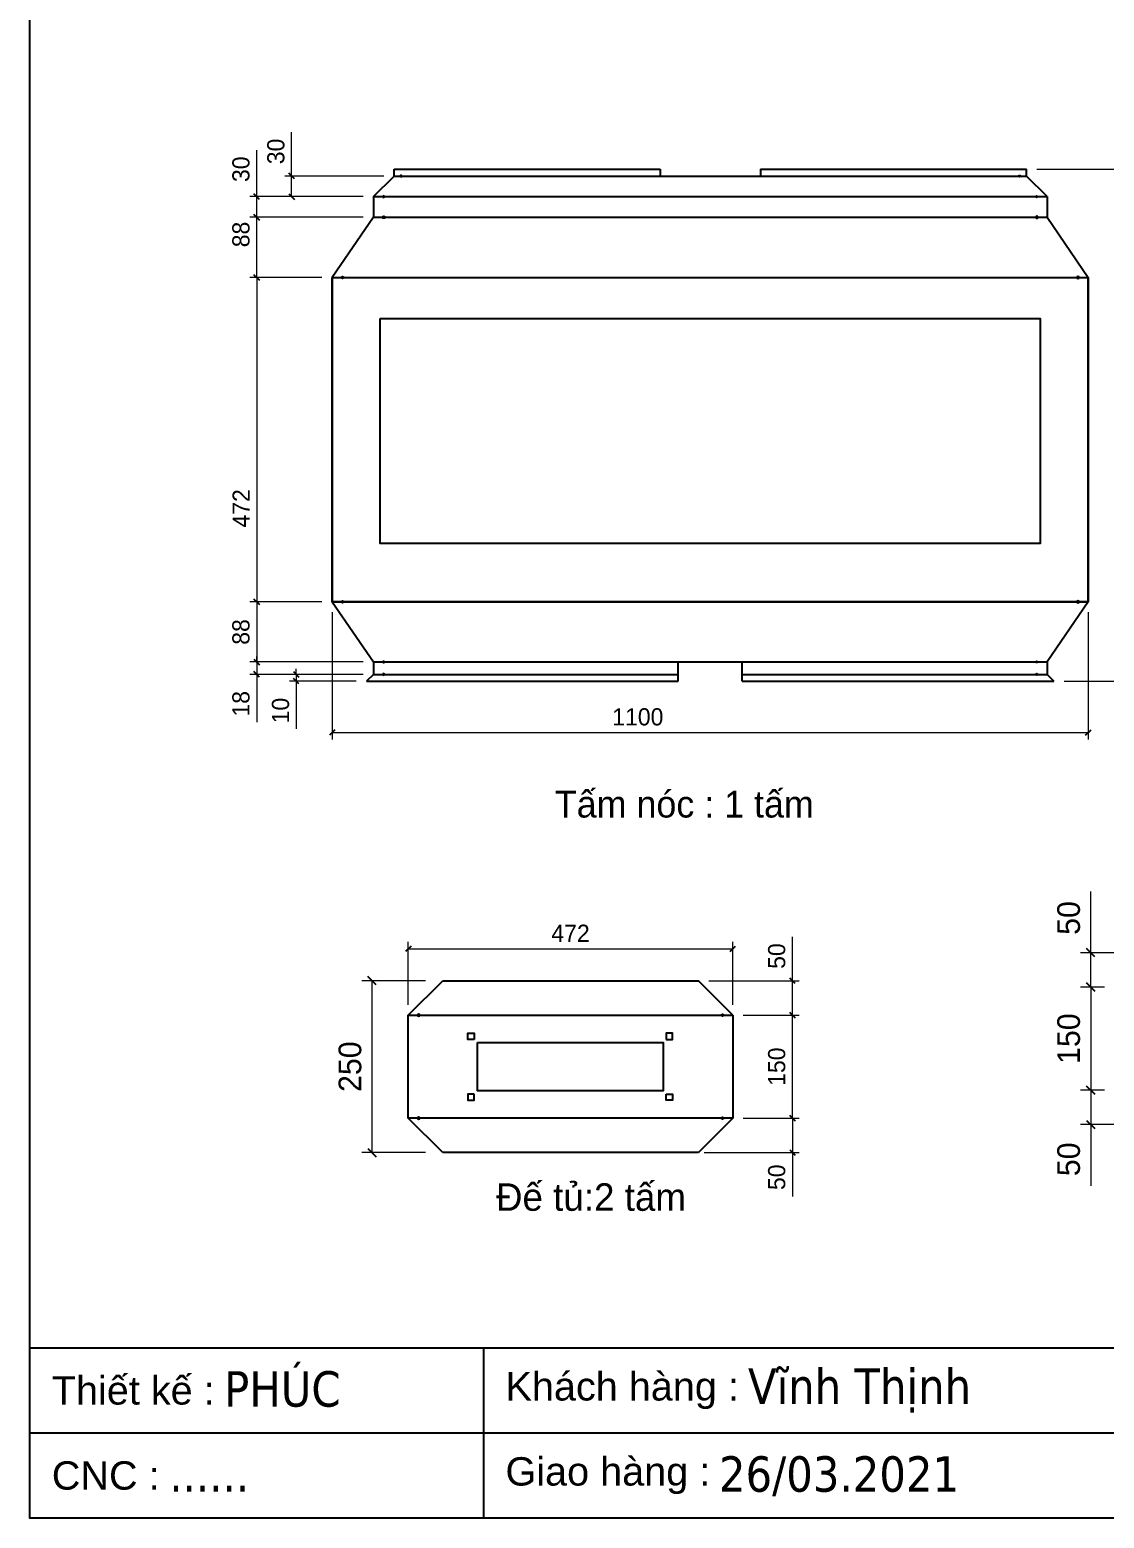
# Model space of a CAD drawing. Header units: millimetres. Extents: x 0 to 6126, y 0 to 4331.
# Drawn here: x 0 to 1563, y 0 to 2166 of the extents above; entities that cross this region are included whole.
import ezdxf
from ezdxf.enums import TextEntityAlignment as Align

# ---------------------------------------------------------------- set-up
doc = ezdxf.new("R2010")
doc.units = ezdxf.units.MM
doc.layers.add('CNC', color=7, linetype='Continuous')
doc.layers.add('DIM', color=253, linetype='Continuous')
doc.styles.add('Arial', font='arial.ttf')
doc.styles.add('Tahoma (Input Text)', font='tahoma.ttf')
doc.dimstyles.new('Dim-25', dxfattribs={"dimtxt": 25, "dimasz": 8, "dimexe": 10, "dimexo": 15, "dimgap": 10, "dimtad": 1, "dimdec": 0, "dimtxsty": 'Standard', "dimblk": 'OBLIQUE', "dimcen": 10, "dimclrd": 5, "dimclre": 5, "dimclrt": 3, "dimazin": 3, "dimtfac": 1, "dimtdec": 0, "dimtmove": 0, "dimatfit": 3, "dimldrblk": 'OBLIQUE', "dimlwd": 9, "dimlwe": 9})
doc.dimstyles.new('Dim-33', dxfattribs={"dimtxt": 33, "dimasz": 12, "dimexe": 15, "dimexo": 25, "dimgap": 15, "dimtad": 1, "dimdec": 0, "dimtxsty": 'Standard', "dimblk": 'OBLIQUE', "dimcen": 10, "dimclrd": 5, "dimclre": 5, "dimclrt": 3, "dimazin": 3, "dimtfac": 1, "dimtdec": 0, "dimtmove": 0, "dimatfit": 3, "dimldrblk": 'OPEN30', "dimlwd": 9, "dimlwe": 9})

# ---------------------------------------------------------------- blocks, each defined once
blk = doc.blocks.new('khungtenAsean2')
at = {"color": 7}
for p, q in [((2970, -1980), (0, -1980)), ((320, -1980), (320, -2100)), ((2020, -2040), (0, -2040))]:
    blk.add_line(p, q, dxfattribs=at)
blk.add_lwpolyline([(0, 0), (2970, 0), (2970, -2100), (0, -2100)], close=True, dxfattribs=at)
at = {"color": 2, "char_height": 20, "width": 917.634, "attachment_point": 4, "style": 'Arial'}
for s, insert in [('  Thiết kế :', (0, -2010)), ('  Khách hàng :', (320, -2010)), ('  Giao hàng :', (320, -2070)), ('  CNC :', (0, -2070))]:
    blk.add_mtext(s, dxfattribs=dict(at, insert=insert))
at = {"color": 1, "style": 'Tahoma (Input Text)', "flags": 8}
for tag, p in [('#03', (506.6, -2019.3)), ('#01', (137.1, -2021.3)), ('#05', (1106.6, -2021.3)), ('#07', (1834.7, -2021.3)), ('#09', (2146.7, -2021.3)), ('#02', (98.5, -2081.3)), ('#04', (486.1, -2081.3)), ('#06', (1065.3, -2081.3)), ('#08', (1817.4, -2081.3)), ('#10', (2146.7, -2081.3))]:
    blk.add_attdef(tag, p, '', height=25, dxfattribs=at)
blk.add_attdef('#11', text='', height=25, dxfattribs=at).set_placement((2915, -2067.3), align=Align.CENTER)
blk = doc.blocks.new('*D21')
at = {"color": 0, "linetype": 'ByBlock', "lineweight": -2}
for p, q in [((443.9, 1147.1), (435.9, 1139.1)), ((1535.9, 1139.1), (1543.9, 1147.1))]:
    blk.add_line(p, q, dxfattribs=at)
at = {"layer": 'Defpoints', "color": 0, "transparency": 16777216}
for p in [(439.9, 1333.3), (1539.9, 1333.3), (1539.9, 1143.1)]:
    blk.add_point(p, dxfattribs=at)
at = {"layer": 'DIM', "color": 5, "lineweight": 9, "transparency": 16777216}
for p, q in [((439.9, 1318.3), (439.9, 1133.1)), ((1539.9, 1318.3), (1539.9, 1133.1)), ((439.9, 1143.1), (1539.9, 1143.1))]:
    blk.add_line(p, q, dxfattribs=at)
at = {"layer": 'DIM', "color": 3, "transparency": 16777216, "insert": (884.6, 1165.8), "char_height": 25, "attachment_point": 5}
blk.add_mtext('1100', dxfattribs=at)
blk = doc.blocks.new('_Oblique')
at = {"color": 0, "linetype": 'ByBlock', "lineweight": -2}
blk.add_line((-0.5, -0.5), (0.5, 0.5), dxfattribs=at)
blk = doc.blocks.new('*D22')
at = {"color": 0, "linetype": 'ByBlock', "lineweight": -2}
for p, q in [((334.1, 1801.3), (326.1, 1809.3)), ((326.1, 1337.3), (334.1, 1329.3))]:
    blk.add_line(p, q, dxfattribs=at)
at = {"layer": 'Defpoints', "color": 0, "transparency": 16777216}
for p in [(439.9, 1805.3), (330.1, 1333.3), (439.9, 1333.3)]:
    blk.add_point(p, dxfattribs=at)
at = {"layer": 'DIM', "color": 5, "lineweight": 9, "transparency": 16777216}
for p, q in [((424.9, 1805.3), (320.1, 1805.3)), ((330.1, 1805.3), (330.1, 1333.3)), ((424.9, 1333.3), (320.1, 1333.3))]:
    blk.add_line(p, q, dxfattribs=at)
at = {"layer": 'DIM', "color": 3, "transparency": 16777216, "insert": (307.5, 1469.3), "char_height": 25, "attachment_point": 5, "rotation": 90}
blk.add_mtext('472', dxfattribs=at)
blk = doc.blocks.new('*D23')
at = {"color": 0, "linetype": 'ByBlock', "lineweight": -2}
for p, q in [((334.1, 1329.3), (326.1, 1337.3)), ((326.1, 1249.8), (334.1, 1241.8))]:
    blk.add_line(p, q, dxfattribs=at)
at = {"layer": 'Defpoints', "color": 0, "transparency": 16777216}
for p in [(439.9, 1333.3), (330.1, 1245.8), (499.9, 1245.8)]:
    blk.add_point(p, dxfattribs=at)
at = {"layer": 'DIM', "color": 5, "lineweight": 9, "transparency": 16777216}
for p, q in [((424.9, 1333.3), (320.1, 1333.3)), ((330.1, 1333.3), (330.1, 1245.8)), ((484.9, 1245.8), (320.1, 1245.8))]:
    blk.add_line(p, q, dxfattribs=at)
at = {"layer": 'DIM', "color": 3, "transparency": 16777216, "insert": (307.3, 1289.5), "char_height": 25, "attachment_point": 5, "rotation": 90}
blk.add_mtext('88', dxfattribs=at)
blk = doc.blocks.new('*D24')
at = {"color": 0, "linetype": 'ByBlock', "lineweight": -2}
for p, q in [((326.1, 1249.8), (334.1, 1241.8)), ((334.1, 1223.8), (326.1, 1231.8))]:
    blk.add_line(p, q, dxfattribs=at)
at = {"layer": 'Defpoints', "color": 0, "transparency": 16777216}
for p in [(499.9, 1245.8), (330.1, 1227.8), (499.9, 1227.8)]:
    blk.add_point(p, dxfattribs=at)
at = {"layer": 'DIM', "color": 5, "lineweight": 9, "transparency": 16777216}
for p, q in [((484.9, 1245.8), (320.1, 1245.8)), ((330.1, 1245.8), (330.1, 1253.8)), ((330.1, 1245.8), (330.1, 1227.8)), ((484.9, 1227.8), (320.1, 1227.8)), ((330.1, 1227.8), (330.1, 1158.3))]:
    blk.add_line(p, q, dxfattribs=at)
at = {"layer": 'DIM', "color": 3, "transparency": 16777216, "insert": (307.3, 1185), "char_height": 25, "attachment_point": 5, "rotation": 90}
blk.add_mtext('18', dxfattribs=at)
blk = doc.blocks.new('*D25')
at = {"color": 0, "linetype": 'ByBlock', "lineweight": -2}
for p, q in [((334.1, 1888.8), (326.1, 1896.8)), ((326.1, 1809.3), (334.1, 1801.3))]:
    blk.add_line(p, q, dxfattribs=at)
at = {"layer": 'Defpoints', "color": 0, "transparency": 16777216}
for p in [(330.1, 1892.8), (499.9, 1892.8), (439.9, 1805.3)]:
    blk.add_point(p, dxfattribs=at)
at = {"layer": 'DIM', "color": 5, "lineweight": 9, "transparency": 16777216}
for p, q in [((484.9, 1892.8), (320.1, 1892.8)), ((330.1, 1805.3), (330.1, 1892.8)), ((424.9, 1805.3), (320.1, 1805.3))]:
    blk.add_line(p, q, dxfattribs=at)
at = {"layer": 'DIM', "color": 3, "transparency": 16777216, "insert": (307.3, 1867.8), "char_height": 25, "attachment_point": 5, "rotation": 90}
blk.add_mtext('88', dxfattribs=at)
blk = doc.blocks.new('*D26')
at = {"color": 0, "linetype": 'ByBlock', "lineweight": -2}
for p, q in [((334.1, 1918.8), (326.1, 1926.8)), ((326.1, 1896.8), (334.1, 1888.8))]:
    blk.add_line(p, q, dxfattribs=at)
at = {"layer": 'Defpoints', "color": 0, "transparency": 16777216}
for p in [(330.1, 1922.8), (499.9, 1922.8), (499.9, 1892.8)]:
    blk.add_point(p, dxfattribs=at)
at = {"layer": 'DIM', "color": 5, "lineweight": 9, "transparency": 16777216}
for p, q in [((330.1, 1922.8), (330.1, 1990.5)), ((484.9, 1922.8), (320.1, 1922.8)), ((330.1, 1892.8), (330.1, 1922.8)), ((484.9, 1892.8), (320.1, 1892.8))]:
    blk.add_line(p, q, dxfattribs=at)
at = {"layer": 'DIM', "color": 3, "transparency": 16777216, "insert": (307.3, 1962.7), "char_height": 25, "attachment_point": 5, "rotation": 90}
blk.add_mtext('30', dxfattribs=at)
blk = doc.blocks.new('*D27')
at = {"color": 0, "linetype": 'ByBlock', "lineweight": -2}
for p, q in [((384.9, 1948.8), (376.9, 1956.8)), ((376.9, 1926.8), (384.9, 1918.8))]:
    blk.add_line(p, q, dxfattribs=at)
at = {"layer": 'Defpoints', "color": 0, "transparency": 16777216}
for p in [(380.9, 1952.8), (529.9, 1952.8), (499.9, 1922.8)]:
    blk.add_point(p, dxfattribs=at)
at = {"layer": 'DIM', "color": 5, "lineweight": 9, "transparency": 16777216}
for p, q in [((380.9, 1952.8), (380.9, 2016.5)), ((514.9, 1952.8), (370.9, 1952.8)), ((380.9, 1922.8), (380.9, 1952.8)), ((484.9, 1922.8), (370.9, 1922.8))]:
    blk.add_line(p, q, dxfattribs=at)
at = {"layer": 'DIM', "color": 3, "transparency": 16777216, "insert": (358.1, 1988.6), "char_height": 25, "attachment_point": 5, "rotation": 90}
blk.add_mtext('30', dxfattribs=at)
blk = doc.blocks.new('*D28')
at = {"color": 0, "linetype": 'ByBlock', "lineweight": -2}
for p, q in [((383.6, 1231.8), (391.6, 1223.8)), ((391.6, 1213.8), (383.6, 1221.8))]:
    blk.add_line(p, q, dxfattribs=at)
at = {"layer": 'Defpoints', "color": 0, "transparency": 16777216}
for p in [(387.6, 1217.8), (489.9, 1217.8), (499.9, 1227.8)]:
    blk.add_point(p, dxfattribs=at)
at = {"layer": 'DIM', "color": 5, "lineweight": 9, "transparency": 16777216}
for p, q in [((387.6, 1227.8), (387.6, 1235.8)), ((484.9, 1227.8), (377.6, 1227.8)), ((474.9, 1217.8), (377.6, 1217.8)), ((387.6, 1227.8), (387.6, 1217.8)), ((387.6, 1217.8), (387.6, 1148.4))]:
    blk.add_line(p, q, dxfattribs=at)
at = {"layer": 'DIM', "color": 3, "transparency": 16777216, "insert": (364.9, 1175.1), "char_height": 25, "attachment_point": 5, "rotation": 90}
blk.add_mtext('10', dxfattribs=at)
blk = doc.blocks.new('f3daunguoc')
at = {"layer": 'CNC', "color": 2, "lineweight": -3}
blk.add_circle((0, 0), 1.5, dxfattribs=at)
blk = doc.blocks.new('f2dauxuoi')
at = {"layer": 'CNC', "color": 2, "lineweight": -3}
blk.add_circle((0, 0), 1, dxfattribs=at)
blk = doc.blocks.new('*D29')
at = {"color": 0, "linetype": 'ByBlock', "lineweight": -2}
for p, q in [((1633.4, 1958.8), (1625.4, 1966.8)), ((1625.4, 1221.8), (1633.4, 1213.8))]:
    blk.add_line(p, q, dxfattribs=at)
at = {"layer": 'Defpoints', "color": 0, "ltscale": 3, "transparency": 16777216}
for p in [(1449.9, 1962.8), (1489.9, 1217.8), (1629.4, 1217.8)]:
    blk.add_point(p, dxfattribs=at)
at = {"layer": 'DIM', "color": 5, "lineweight": 9, "ltscale": 3, "transparency": 16777216}
for p, q in [((1464.9, 1962.8), (1639.4, 1962.8)), ((1629.4, 1962.8), (1629.4, 1217.8)), ((1504.9, 1217.8), (1639.4, 1217.8))]:
    blk.add_line(p, q, dxfattribs=at)
at = {"layer": 'DIM', "color": 3, "ltscale": 3, "transparency": 16777216, "insert": (1606.7, 1590.3), "char_height": 25, "attachment_point": 5, "rotation": 90}
blk.add_mtext('745', dxfattribs=at)
blk = doc.blocks.new('*D63')
at = {"color": 0, "linetype": 'ByBlock', "lineweight": -2}
for p, q in [((503.9, 776), (491.9, 788)), ((491.9, 538), (503.9, 526))]:
    blk.add_line(p, q, dxfattribs=at)
at = {"layer": 'Defpoints', "color": 0, "transparency": 16777216}
for p in [(497.9, 782), (600.7, 782), (600.7, 532)]:
    blk.add_point(p, dxfattribs=at)
at = {"layer": 'DIM', "color": 5, "lineweight": 9, "transparency": 16777216}
for p, q in [((575.7, 782), (482.9, 782)), ((497.9, 532), (497.9, 782)), ((575.7, 532), (482.9, 532))]:
    blk.add_line(p, q, dxfattribs=at)
at = {"layer": 'DIM', "color": 3, "transparency": 16777216, "insert": (466, 657), "char_height": 33, "attachment_point": 5, "rotation": 90}
blk.add_mtext('250', dxfattribs=at)
blk = doc.blocks.new('_Open30')
at = {"color": 0, "linetype": 'ByBlock', "lineweight": -2}
for p, q in [((-1, 0.27), (0, 0)), ((0, 0), (-1, -0.27)), ((0, 0), (-1, 0))]:
    blk.add_line(p, q, dxfattribs=at)
blk = doc.blocks.new('*D64')
at = {"color": 0, "linetype": 'ByBlock', "lineweight": -2}
for p, q in [((554.7, 832.5), (546.7, 824.5)), ((1018.7, 824.5), (1026.7, 832.5))]:
    blk.add_line(p, q, dxfattribs=at)
at = {"layer": 'Defpoints', "color": 0, "ltscale": 3, "transparency": 16777216}
for p in [(1022.7, 828.5), (550.7, 732), (1022.7, 732)]:
    blk.add_point(p, dxfattribs=at)
at = {"layer": 'DIM', "color": 5, "lineweight": 9, "ltscale": 3, "transparency": 16777216}
for p, q in [((550.7, 747), (550.7, 838.5)), ((550.7, 828.5), (1022.7, 828.5)), ((1022.7, 747), (1022.7, 838.5))]:
    blk.add_line(p, q, dxfattribs=at)
at = {"layer": 'DIM', "color": 3, "ltscale": 3, "transparency": 16777216, "insert": (786.7, 851.1), "char_height": 25, "attachment_point": 5}
blk.add_mtext('472', dxfattribs=at)
blk = doc.blocks.new('*D65')
at = {"color": 0, "linetype": 'ByBlock', "lineweight": -2}
for p, q in [((1113.5, 778), (1105.5, 786)), ((1105.5, 736), (1113.5, 728))]:
    blk.add_line(p, q, dxfattribs=at)
at = {"layer": 'Defpoints', "color": 0, "ltscale": 3, "transparency": 16777216}
for p in [(972.7, 782), (1109.5, 782), (1022.7, 732)]:
    blk.add_point(p, dxfattribs=at)
at = {"layer": 'DIM', "color": 5, "lineweight": 9, "ltscale": 3, "transparency": 16777216}
for p, q in [((1109.5, 782), (1109.5, 845.7)), ((987.7, 782), (1119.5, 782)), ((1109.5, 732), (1109.5, 782)), ((1037.7, 732), (1119.5, 732))]:
    blk.add_line(p, q, dxfattribs=at)
at = {"layer": 'DIM', "color": 3, "ltscale": 3, "transparency": 16777216, "insert": (1086.7, 817.9), "char_height": 25, "attachment_point": 5, "rotation": 90}
blk.add_mtext('50', dxfattribs=at)
blk = doc.blocks.new('*D66')
at = {"color": 0, "linetype": 'ByBlock', "lineweight": -2}
for p, q in [((1113.5, 728), (1105.5, 736)), ((1105.5, 586), (1113.5, 578))]:
    blk.add_line(p, q, dxfattribs=at)
at = {"layer": 'Defpoints', "color": 0, "ltscale": 3, "transparency": 16777216}
for p in [(1022.7, 732), (1109.5, 732), (1022.7, 582)]:
    blk.add_point(p, dxfattribs=at)
at = {"layer": 'DIM', "color": 5, "lineweight": 9, "ltscale": 3, "transparency": 16777216}
for p, q in [((1037.7, 732), (1119.5, 732)), ((1109.5, 582), (1109.5, 732)), ((1037.7, 582), (1119.5, 582))]:
    blk.add_line(p, q, dxfattribs=at)
at = {"layer": 'DIM', "color": 3, "ltscale": 3, "transparency": 16777216, "insert": (1086.7, 657), "char_height": 25, "attachment_point": 5, "rotation": 90}
blk.add_mtext('150', dxfattribs=at)
blk = doc.blocks.new('*D67')
at = {"color": 0, "linetype": 'ByBlock', "lineweight": -2}
for p, q in [((1113.5, 578), (1105.5, 586)), ((1105.5, 536), (1113.5, 528))]:
    blk.add_line(p, q, dxfattribs=at)
at = {"layer": 'Defpoints', "color": 0, "ltscale": 3, "transparency": 16777216}
for p in [(1022.7, 582), (966.1, 532), (1109.5, 532)]:
    blk.add_point(p, dxfattribs=at)
at = {"layer": 'DIM', "color": 5, "lineweight": 9, "ltscale": 3, "transparency": 16777216}
for p, q in [((1037.7, 582), (1119.5, 582)), ((1109.5, 582), (1109.5, 532)), ((981.1, 532), (1119.5, 532)), ((1109.5, 532), (1109.5, 468.3))]:
    blk.add_line(p, q, dxfattribs=at)
at = {"layer": 'DIM', "color": 3, "ltscale": 3, "transparency": 16777216, "insert": (1086.7, 496.1), "char_height": 25, "attachment_point": 5, "rotation": 90}
blk.add_mtext('50', dxfattribs=at)
blk = doc.blocks.new('*D70')
at = {"color": 0, "linetype": 'ByBlock', "lineweight": -2}
for p, q in [((1549.4, 766.8), (1537.4, 778.8)), ((1537.4, 628.8), (1549.4, 616.8))]:
    blk.add_line(p, q, dxfattribs=at)
at = {"layer": 'Defpoints', "color": 0, "transparency": 16777216}
for p in [(1588.3, 772.8), (1543.4, 622.8), (1588.3, 622.8)]:
    blk.add_point(p, dxfattribs=at)
at = {"layer": 'DIM', "color": 5, "lineweight": 9, "transparency": 16777216}
for p, q in [((1563.3, 772.8), (1528.4, 772.8)), ((1543.4, 772.8), (1543.4, 622.8)), ((1563.3, 622.8), (1528.4, 622.8))]:
    blk.add_line(p, q, dxfattribs=at)
at = {"layer": 'DIM', "color": 3, "transparency": 16777216, "insert": (1511.5, 697.8), "char_height": 33, "attachment_point": 5, "rotation": 90}
blk.add_mtext('150', dxfattribs=at)
blk = doc.blocks.new('*D71')
at = {"color": 0, "linetype": 'ByBlock', "lineweight": -2}
for p, q in [((1549.4, 816.8), (1537.4, 828.8)), ((1537.4, 778.8), (1549.4, 766.8))]:
    blk.add_line(p, q, dxfattribs=at)
at = {"layer": 'Defpoints', "color": 0, "transparency": 16777216}
for p in [(1543.4, 822.8), (1638.3, 822.8), (1588.3, 772.8)]:
    blk.add_point(p, dxfattribs=at)
at = {"layer": 'DIM', "color": 5, "lineweight": 9, "transparency": 16777216}
for p, q in [((1543.4, 822.8), (1543.4, 911.9)), ((1613.3, 822.8), (1528.4, 822.8)), ((1543.4, 772.8), (1543.4, 822.8)), ((1563.3, 772.8), (1528.4, 772.8))]:
    blk.add_line(p, q, dxfattribs=at)
at = {"layer": 'DIM', "color": 3, "transparency": 16777216, "insert": (1511.5, 873.3), "char_height": 33, "attachment_point": 5, "rotation": 90}
blk.add_mtext('50', dxfattribs=at)
blk = doc.blocks.new('*D72')
at = {"color": 0, "linetype": 'ByBlock', "lineweight": -2}
for p, q in [((1549.4, 616.8), (1537.4, 628.8)), ((1537.4, 578.8), (1549.4, 566.8))]:
    blk.add_line(p, q, dxfattribs=at)
at = {"layer": 'Defpoints', "color": 0, "transparency": 16777216}
for p in [(1588.3, 622.8), (1543.4, 572.8), (1638.3, 572.8)]:
    blk.add_point(p, dxfattribs=at)
at = {"layer": 'DIM', "color": 5, "lineweight": 9, "transparency": 16777216}
for p, q in [((1563.3, 622.8), (1528.4, 622.8)), ((1543.4, 622.8), (1543.4, 572.8)), ((1613.3, 572.8), (1528.4, 572.8)), ((1543.4, 572.8), (1543.4, 483.6))]:
    blk.add_line(p, q, dxfattribs=at)
at = {"layer": 'DIM', "color": 3, "transparency": 16777216, "insert": (1511.5, 522.2), "char_height": 33, "attachment_point": 5, "rotation": 90}
blk.add_mtext('50', dxfattribs=at)

msp = doc.modelspace()

# ---------------------------------------------------------------- linework, layer by layer
at = {"color": 7}
for p, q in [((499.9, 1922.8), (529.9, 1952.8)), ((529.9, 1962.8), (916.9, 1962.8)), ((529.9, 1952.8), (1449.9, 1952.8)), ((1062.9, 1962.8), (1449.9, 1962.8)), ((1479.9, 1922.8), (1449.9, 1952.8)), ((499.9, 1922.8), (1479.9, 1922.8)), ((499.9, 1892.8), (439.9, 1805.3)), ((499.9, 1892.8), (1479.9, 1892.8)), ((1479.9, 1892.8), (1539.9, 1805.3)), ((439.9, 1805.3), (1539.9, 1805.3)), ((439.9, 1333.3), (1539.9, 1333.3)), ((439.9, 1333.3), (499.9, 1245.8)), ((1539.9, 1333.3), (1479.9, 1245.8)), ((499.9, 1245.8), (499.9, 1227.8)), ((499.9, 1245.8), (1479.9, 1245.8)), ((1479.9, 1245.8), (1479.9, 1227.8)), ((499.9, 1227.8), (489.9, 1217.8)), ((489.9, 1217.8), (943.4, 1217.8)), ((499.9, 1227.8), (943.4, 1227.8)), ((1036.4, 1227.8), (1479.9, 1227.8)), ((1036.4, 1217.8), (1489.9, 1217.8)), ((1479.9, 1227.8), (1489.9, 1217.8)), ((550.7, 732), (600.7, 782)), ((600.7, 782), (972.7, 782)), ((1022.7, 732), (972.7, 782)), ((550.7, 582), (550.7, 732)), ((550.7, 732), (1022.7, 732)), ((1022.7, 732), (1022.7, 582)), ((1022.7, 582), (550.7, 582)), ((600.7, 532), (550.7, 582)), ((1022.7, 582), (972.7, 532)), ((972.7, 532), (600.7, 532))]:
    msp.add_line(p, q, dxfattribs=at)
at = {"color": 7, "ltscale": 3}
for p, q in [((529.9, 1952.8), (529.9, 1962.8)), ((1449.9, 1952.8), (1449.9, 1962.8)), ((943.4, 1217.8), (943.4, 1245.8)), ((1036.4, 1217.8), (1036.4, 1245.8))]:
    msp.add_line(p, q, dxfattribs=at)
for points in [[(916.9, 1962.8), (916.9, 1952.8)], [(1062.9, 1962.8), (1062.9, 1952.8)]]:
    msp.add_lwpolyline(points, dxfattribs=at)
at = {"color": 7}
for points in [[(499.9, 1922.8), (499.9, 1892.8)], [(1479.9, 1922.8), (1479.9, 1892.8)], [(439.9, 1805.3), (439.9, 1333.3)], [(1539.9, 1333.3), (1539.9, 1805.3)], [(1539.9, 1805.3), (1539.9, 1333.3)]]:
    msp.add_lwpolyline(points, dxfattribs=at)
at = {"color": 7, "ltscale": 3}
msp.add_lwpolyline([(439.9, 1805.3), (1539.9, 1805.3), (1539.9, 1333.3), (439.9, 1333.3)], close=True, dxfattribs=at)
at = {"color": 2, "ltscale": 3}
msp.add_lwpolyline([(509.9, 1745.3), (1469.9, 1745.3), (1469.9, 1418.3), (509.9, 1418.3)], close=True, dxfattribs=at)
at = {"color": 2}
for points in [[(646.5, 696.7), (637.5, 696.7), (637.5, 705.7), (646.5, 705.7)], [(926, 696.7), (935, 696.7), (935, 705.7), (926, 705.7)], [(651.2, 692), (921.2, 692), (921.2, 622), (651.2, 622)], [(646.5, 617.2), (637.5, 617.2), (637.5, 608.2), (646.5, 608.2)], [(926, 617.2), (935, 617.2), (935, 608.2), (926, 608.2)]]:
    msp.add_lwpolyline(points, close=True, dxfattribs=at)

# ---------------------------------------------------------------- block references
at = {"color": 7}
ref = msp.add_blockref('khungtenAsean2', (0, 4331.3), dxfattribs=dict(at, xscale=2.0625, yscale=2.0625, zscale=2.0625))
ref.add_attrib('#04', '26/03.2021', (1002.6, 38.6), dxfattribs={"color": 1, "height": 51.56, "style": 'Tahoma (Input Text)'})
ref.add_attrib('#03', 'Vĩnh Thịnh', (1044.8, 166.4), dxfattribs={"color": 1, "height": 51.56, "style": 'Tahoma (Input Text)'})
ref.add_attrib('#02', '......', (203.1, 38.6), dxfattribs={"color": 1, "height": 51.56, "style": 'Tahoma (Input Text)'})
ref.add_attrib('#01', 'PHÚC', (282.7, 162.4), dxfattribs={"color": 1, "height": 51.56, "style": 'Tahoma (Input Text)'})
at = {"lineweight": -3, "xscale": -1}
for name, p, rotation in [('f2dauxuoi', (539.9, 1952.8), 90), ('f2dauxuoi', (514.9, 1922.8), 90), ('f3daunguoc', (1464.9, 1892.8), 90), ('f3daunguoc', (1524.9, 1805.3), 90), ('f3daunguoc', (1524.9, 1333.3), 90), ('f2dauxuoi', (514.9, 1245.8), 90), ('f2dauxuoi', (514.9, 1227.8), 90), ('f3daunguoc', (565.7, 732), 270), ('f3daunguoc', (565.7, 582), 270)]:
    msp.add_blockref(name, p, dxfattribs=dict(at, rotation=rotation))
at = {"lineweight": -3}
for name, p, rotation in [('f2dauxuoi', (1439.9, 1952.8), 270), ('f2dauxuoi', (1464.9, 1922.8), 270), ('f3daunguoc', (514.9, 1892.8), 270), ('f3daunguoc', (454.9, 1805.3), 270), ('f3daunguoc', (454.9, 1333.3), 270), ('f2dauxuoi', (1464.9, 1245.8), 270), ('f2dauxuoi', (1464.9, 1227.8), 270), ('f3daunguoc', (1007.7, 732), 90), ('f3daunguoc', (1007.7, 582), 90)]:
    msp.add_blockref(name, p, dxfattribs=dict(at, rotation=rotation))

# ---------------------------------------------------------------- texts
at = {"color": 2, "attachment_point": 5}
for s, insert, char_height, width in [('Tấm nóc : 1 tấm', (952.2, 1038.7), 39, 625), ('Đế tủ:2 tấm ', (816.4, 467), 40, 504)]:
    msp.add_mtext(s, dxfattribs=dict(at, insert=insert, char_height=char_height, width=width))

# ---------------------------------------------------------------- dimensions: what is measured, and where the dimension line sits
at = {"layer": 'DIM', "color": 7}
for base, p1, p2, angle, picture, middle in [((380.9, 1952.8), (499.9, 1922.8), (529.9, 1952.8), 270, '*D27', (380.9, 1988.6)), ((330.1, 1922.8), (499.9, 1892.8), (499.9, 1922.8), 270, '*D26', (330.1, 1962.7)), ((330.0507101, 1892.7786858), (439.8710613, 1805.2786858), (499.8710613, 1892.7786858), 270, '*D25', (330.0507101, 1867.7786858)), ((330.1, 1333.3), (439.9, 1805.3), (439.9, 1333.3), 270, '*D22', (330.1, 1469.3)), ((330.0507101, 1245.7786858), (439.8710613, 1333.2786858), (499.8710613, 1245.7786858), 270, '*D23', (330.0507101, 1289.5286858)), ((1539.9, 1143.1), (439.9, 1333.3), (1539.9, 1333.3), 180, '*D21', (884.6, 1143.1))]:
    dim = msp.add_linear_dim(base=base, p1=p1, p2=p2, angle=angle, dimstyle='Dim-25', dxfattribs=at)
    dim.commit()
    dim.dimension.update_dxf_attribs({"geometry": picture, "text_midpoint": middle, "dimtype": 160})
at = {"layer": 'DIM', "color": 7, "ltscale": 3}
for base, p1, p2, picture, middle in [((1629.4, 1217.8), (1449.9, 1962.8), (1489.9, 1217.8), '*D29', (1606.7, 1590.3)), ((1109.5, 782), (1022.7, 732), (972.7, 782), '*D65', (1086.7, 817.9)), ((1109.5, 732), (1022.7, 582), (1022.7, 732), '*D66', (1086.7, 657)), ((1109.5, 532), (1022.7, 582), (966.1, 532), '*D67', (1086.7, 496.1))]:
    dim = msp.add_linear_dim(base=base, p1=p1, p2=p2, angle=90, dimstyle='Dim-25', dxfattribs=at)
    dim.commit()
    dim.dimension.update_dxf_attribs({"geometry": picture, "text_midpoint": middle})
at = {"layer": 'DIM', "color": 7}
for base, p1, p2, angle, dimstyle, picture, middle in [((330.1, 1227.8), (499.9, 1245.8), (499.9, 1227.8), 270, 'Dim-25', '*D24', (307.3, 1185)), ((387.6, 1217.8), (499.9, 1227.8), (489.9, 1217.8), 270, 'Dim-25', '*D28', (364.9, 1175.1)), ((1543.4, 822.8), (1588.3, 772.8), (1638.3, 822.8), 90, 'Dim-33', '*D71', (1511.5, 873.3)), ((497.9, 782), (600.7, 532), (600.7, 782), 270, 'Dim-33', '*D63', (466, 657)), ((1543.4, 622.8), (1588.3, 772.8), (1588.3, 622.8), 90, 'Dim-33', '*D70', (1511.5, 697.8)), ((1543.4, 572.8), (1588.3, 622.8), (1638.3, 572.8), 90, 'Dim-33', '*D72', (1511.5, 522.2))]:
    dim = msp.add_linear_dim(base=base, p1=p1, p2=p2, angle=angle, dimstyle=dimstyle, dxfattribs=at)
    dim.commit()
    dim.dimension.update_dxf_attribs({"geometry": picture, "text_midpoint": middle})
at = {"layer": 'DIM', "color": 7, "ltscale": 3}
dim = msp.add_linear_dim(base=(1022.7, 828.5), p1=(550.7, 732), p2=(1022.7, 732), dimstyle='Dim-25', dxfattribs=at)
dim.commit()
dim.dimension.update_dxf_attribs({"geometry": '*D64', "text_midpoint": (786.7, 851.1)})

doc.saveas('drawing.dxf')
